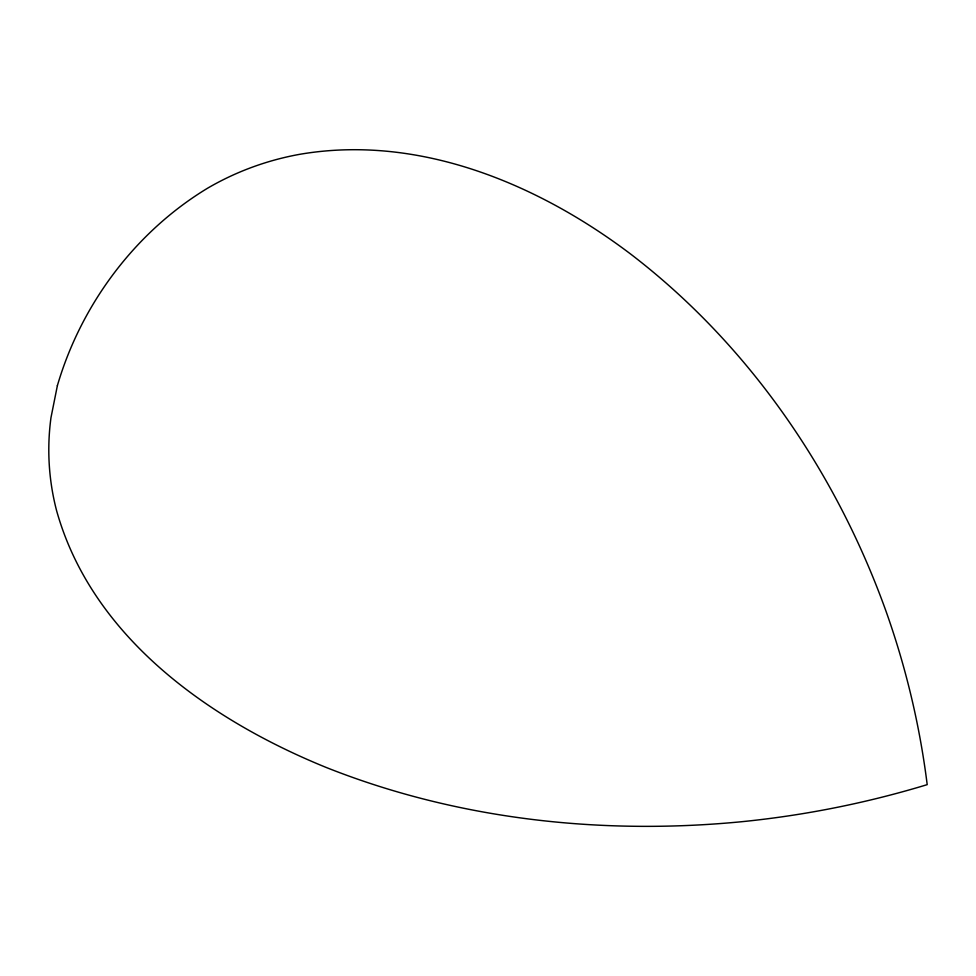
<?xml version="1.0" encoding="UTF-8"?>
<svg xmlns="http://www.w3.org/2000/svg" width="976" height="976" viewBox="0 0 976 976"><rect width="100%" height="100%" fill="white"/><g stroke="black" fill="none" stroke-linecap="round" stroke-linejoin="round"><path stroke-width="1.46" d="M57.377 385.642L50.972 417.691A270.181 254.846 -3.5 0 0 56.547 510.485C91.988 637.389 209.498 719.898 325.886 767.331C457.219 819.584 601.436 835.297 741.65 821.719A920.283 868.03 -3.5 0 0 927.2 784.643A920.283 868.03 -3.5 0 0 885.769 610.549C835.749 471.615 748.775 344.674 631.167 254.455C537.727 183.634 418.484 133.883 299.583 154.342A270.181 254.846 -3.5 0 0 207.559 188.222C135.115 232.032 81.093 304.61 57.377 385.642"/></g></svg>
